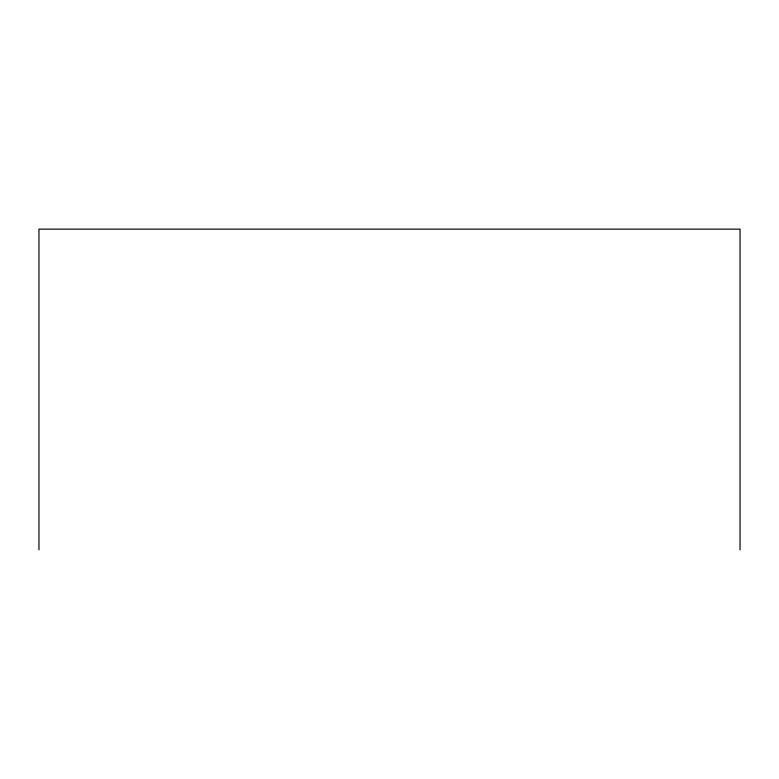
<?xml version="1.0" encoding="UTF-8"?>
<svg xmlns="http://www.w3.org/2000/svg" width="779" height="779" viewBox="0 0 779 779"><rect width="100%" height="100%" fill="white"/><g stroke="black" fill="none" stroke-linecap="round" stroke-linejoin="round"><path stroke-width="1.17" d="M740.05 549.867L740.05 229.133L38.95 229.133L38.95 549.867"/></g></svg>
